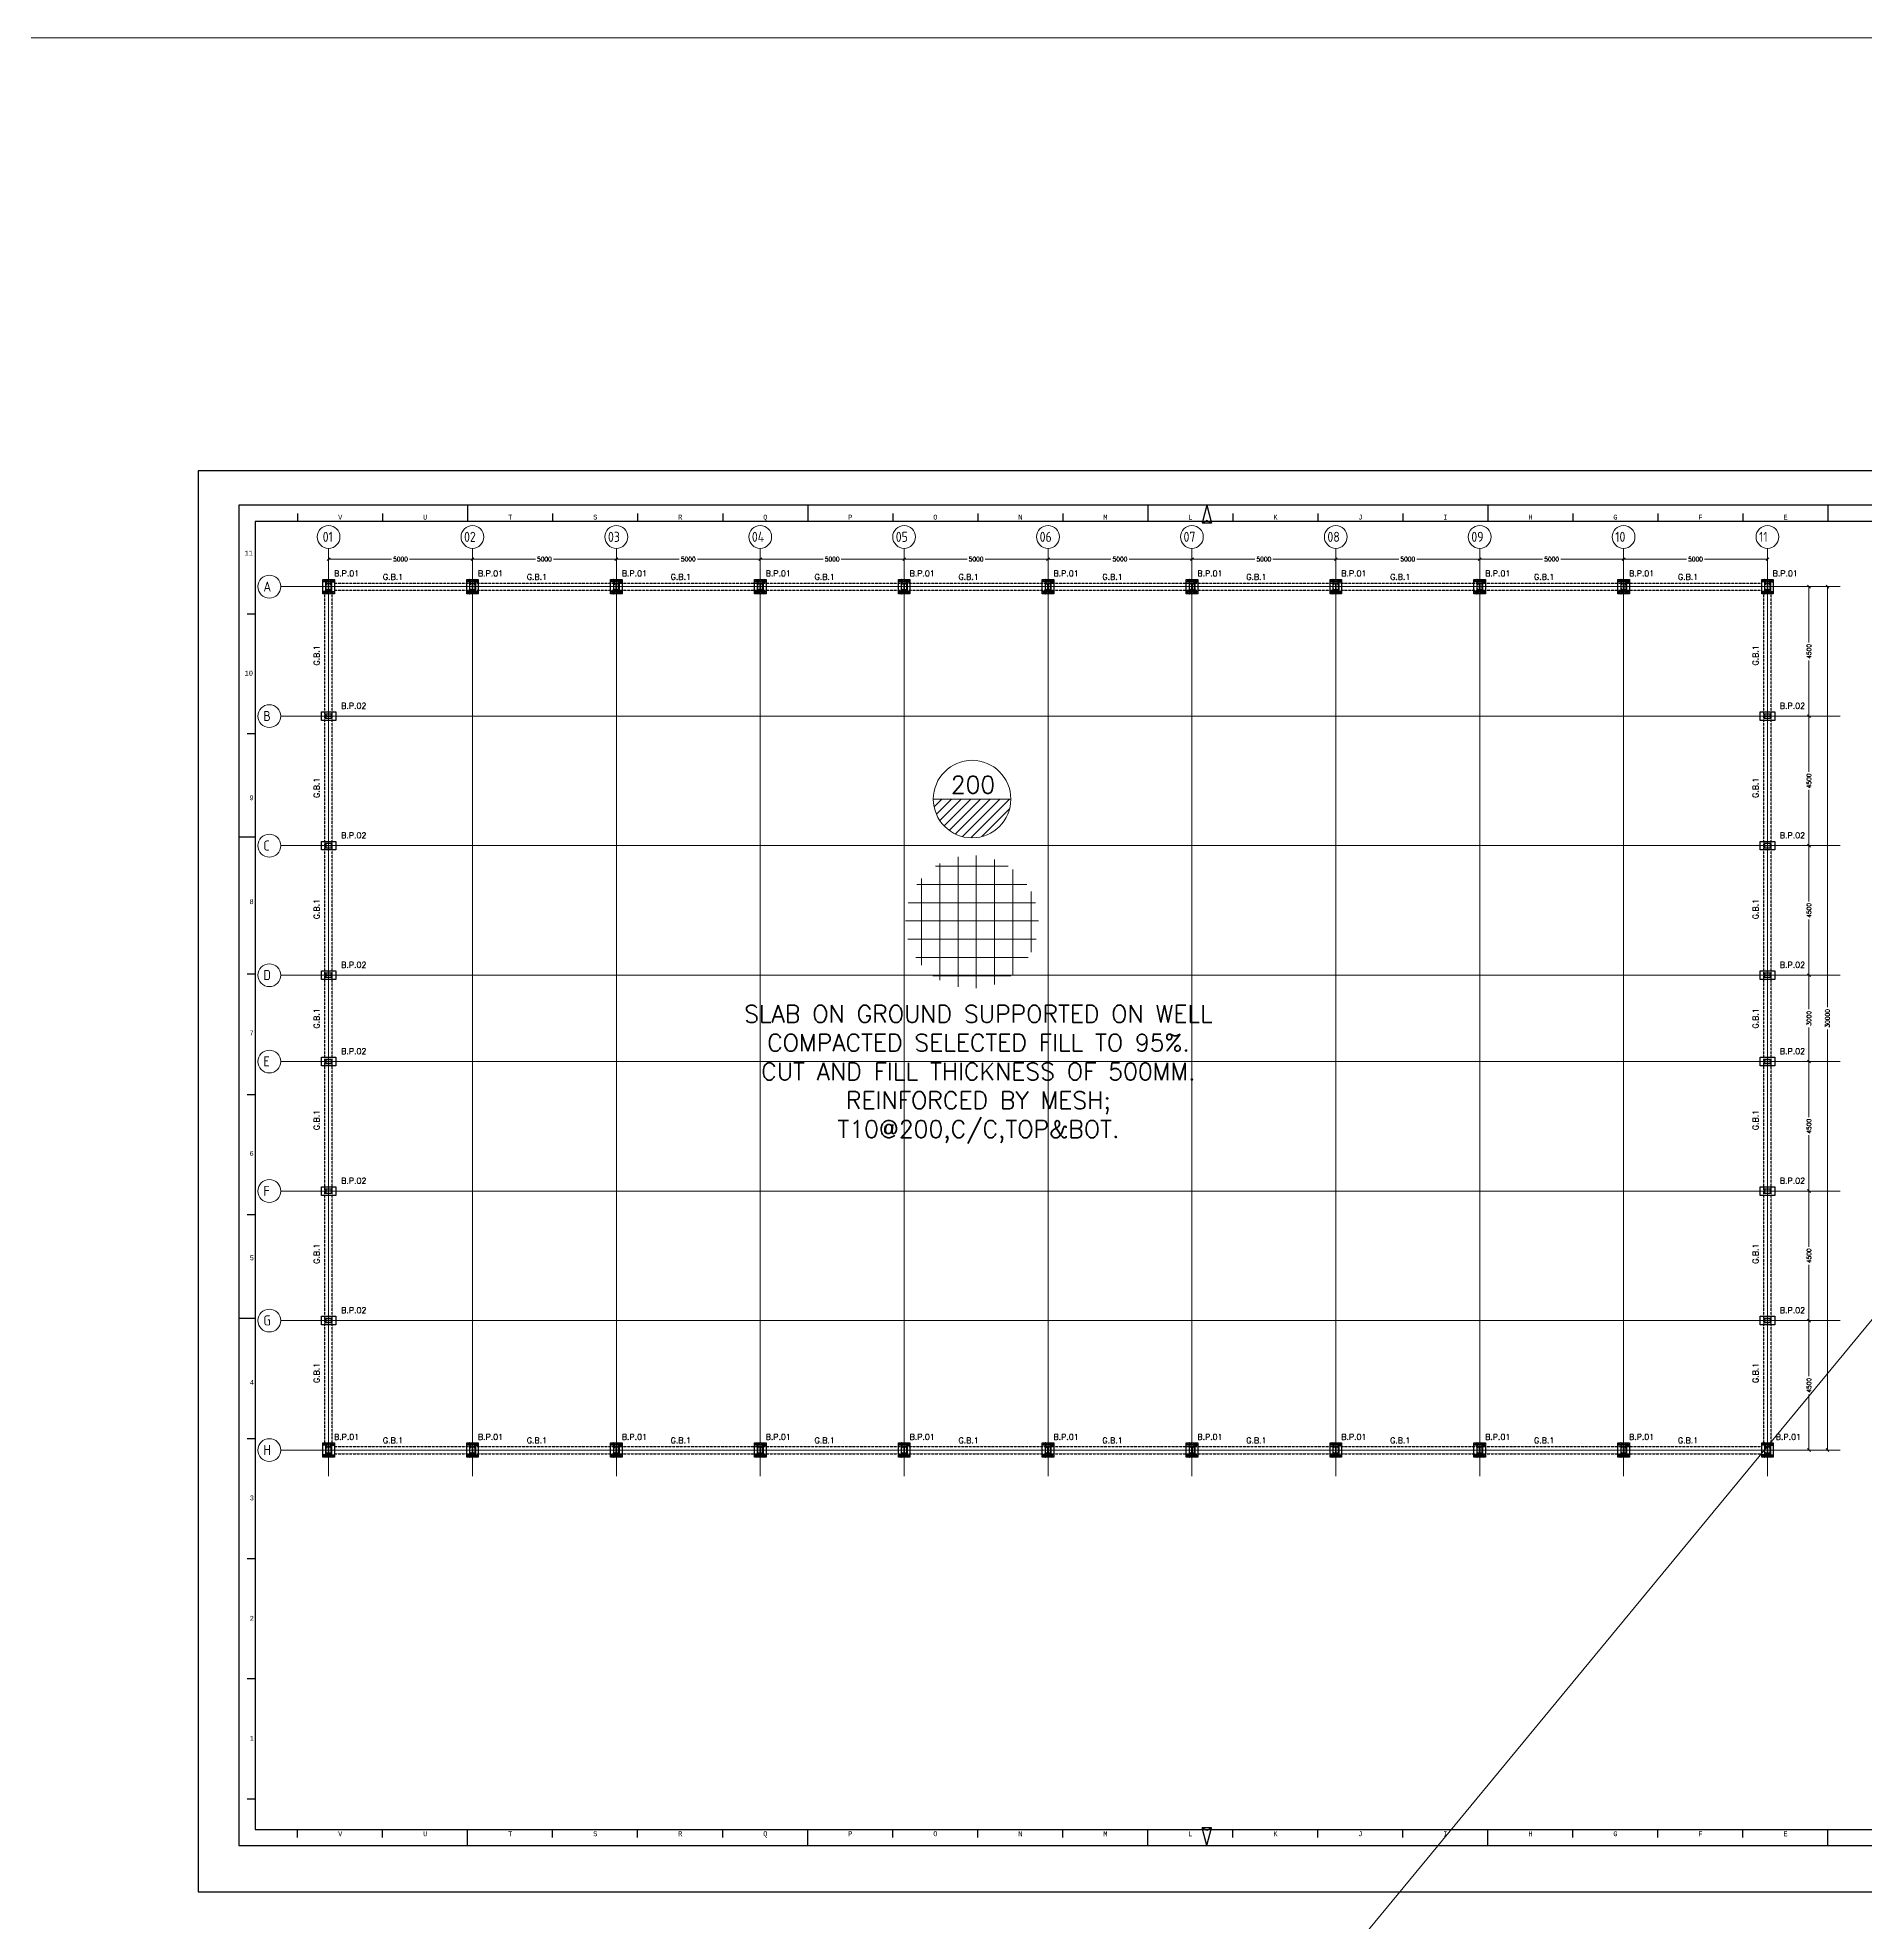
# Model space of a CAD drawing. Header units: millimetres. Extents: x -388065 to 2372687422, y -192755 to 667797.
# Drawn here: x 1484166 to 1547674, y 513624 to 579101 of the extents above; entities that cross this region are included whole.
import ezdxf

# ---------------------------------------------------------------- set-up
doc = ezdxf.new("R2010")
doc.units = ezdxf.units.MM
doc.linetypes.add('CENTER', pattern=[2, 1.25, -0.25, 0.25, -0.25])
doc.linetypes.add('DASHED2', pattern=[0.375, 0.25, -0.125])
doc.layers.add('Label', color=192, linetype='Continuous')
doc.layers.add('LOGO', color=250, linetype='Continuous')
for name, color, linetype, lineweight in [('STR-BEAM_EXPOSED', 5, 'DASHED2', 30), ('STR-CL', 1, 'CENTER', 9), ('STR-CONC', 3, 'Continuous', 30), ('STR-DIM', 1, 'Continuous', 9), ('STR-GRID', 248, 'Continuous', 9), ('STR-HATCH', 4, 'Continuous', 9), ('STR-STEEL', 6, 'Continuous', 30), ('STR-STEEL_IN_SEC', 6, 'Continuous', 15), ('STR-TEXT', 7, 'Continuous', 9)]:
    doc.layers.add(name, color=color, linetype=linetype, lineweight=lineweight)
doc.styles.add('MINA_MM', font='romans.shx', dxfattribs={"height": 200})
doc.styles.add('MINA_MM_ANNOT_PLAN', font='dim.shx', dxfattribs={"height": 350})
doc.styles.add('MINA_MM_S', font='romans.shx', dxfattribs={"height": 150})
doc.styles.add('STANDART', font='MONOTXT.shx')
doc.dimstyles.new('MINA_MM_S', dxfattribs={"dimtxt": 150, "dimasz": 100, "dimexe": 100, "dimexo": 100, "dimgap": 50, "dimtad": 0, "dimdec": 0, "dimzin": 0, "dimdsep": 46, "dimtxsty": 'MINA_MM_S', "dimblk": 'OBLIQUE', "dimcen": 0.09, "dimclrd": 256, "dimclre": 256, "dimclrt": 7, "dimadec": 0, "dimazin": 0, "dimtfac": 1, "dimtdec": 0, "dimtix": 1, "dimtofl": 0, "dimtmove": 0, "dimatfit": 0, "dimfxl": 1, "dimtolj": 1, "dimtzin": 0, "dimlwd": -1, "dimlwe": -1, "dimarcsym": 0})

# ---------------------------------------------------------------- blocks, each defined once
blk = doc.blocks.new('_OBLIQUE')
at = {"color": 0, "linetype": 'ByBlock'}
blk.add_line((-0.5, -0.5), (0.5, 0.5), dxfattribs=at)
blk = doc.blocks.new('*D1486')
at = {"layer": 'Defpoints', "color": 0, "ltscale": 10, "transparency": 16777216}
for p in [(1499274, 560985), (1494274, 560030), (1499274, 560030)]:
    blk.add_point(p, dxfattribs=at)
at = {"layer": 'STR-DIM', "ltscale": 10, "transparency": 16777216}
for p, q in [((1494274, 560130), (1494274, 561085)), ((1494274, 560985), (1496460, 560985)), ((1499274, 560985), (1497089, 560985)), ((1499274, 560130), (1499274, 561085))]:
    blk.add_line(p, q, dxfattribs=at)
at = {"layer": 'STR-DIM', "ltscale": 10, "transparency": 16777216, "xscale": 100, "yscale": 100, "zscale": 100, "rotation": 180}
blk.add_blockref('_OBLIQUE', (1494274, 560985), dxfattribs=at)
at = {"layer": 'STR-DIM', "ltscale": 10, "transparency": 16777216, "xscale": 100, "yscale": 100, "zscale": 100}
blk.add_blockref('_OBLIQUE', (1499274, 560985), dxfattribs=at)
at = {"layer": 'STR-DIM', "color": 7, "ltscale": 10, "transparency": 16777216, "insert": (1496774, 560985), "char_height": 150, "attachment_point": 5, "style": 'MINA_MM_S'}
blk.add_mtext('\\A1;5000', dxfattribs=at)
blk = doc.blocks.new('*D1487')
at = {"layer": 'Defpoints', "color": 0, "ltscale": 10, "transparency": 16777216}
for p in [(1504274, 560985), (1499274, 560030), (1504274, 560030)]:
    blk.add_point(p, dxfattribs=at)
at = {"layer": 'STR-DIM', "ltscale": 10, "transparency": 16777216}
for p, q in [((1499274, 560130), (1499274, 561085)), ((1499274, 560985), (1501460, 560985)), ((1504274, 560985), (1502089, 560985)), ((1504274, 560130), (1504274, 561085))]:
    blk.add_line(p, q, dxfattribs=at)
at = {"layer": 'STR-DIM', "ltscale": 10, "transparency": 16777216, "xscale": 100, "yscale": 100, "zscale": 100, "rotation": 180}
blk.add_blockref('_OBLIQUE', (1499274, 560985), dxfattribs=at)
at = {"layer": 'STR-DIM', "ltscale": 10, "transparency": 16777216, "xscale": 100, "yscale": 100, "zscale": 100}
blk.add_blockref('_OBLIQUE', (1504274, 560985), dxfattribs=at)
at = {"layer": 'STR-DIM', "color": 7, "ltscale": 10, "transparency": 16777216, "insert": (1501774, 560985), "char_height": 150, "attachment_point": 5, "style": 'MINA_MM_S'}
blk.add_mtext('\\A1;5000', dxfattribs=at)
blk = doc.blocks.new('*D1488')
at = {"layer": 'Defpoints', "color": 0, "ltscale": 10, "transparency": 16777216}
for p in [(1509274, 560985), (1504274, 560030), (1509274, 560030)]:
    blk.add_point(p, dxfattribs=at)
at = {"layer": 'STR-DIM', "ltscale": 10, "transparency": 16777216}
for p, q in [((1504274, 560130), (1504274, 561085)), ((1504274, 560985), (1506460, 560985)), ((1509274, 560985), (1507089, 560985)), ((1509274, 560130), (1509274, 561085))]:
    blk.add_line(p, q, dxfattribs=at)
at = {"layer": 'STR-DIM', "ltscale": 10, "transparency": 16777216, "xscale": 100, "yscale": 100, "zscale": 100, "rotation": 180}
blk.add_blockref('_OBLIQUE', (1504274, 560985), dxfattribs=at)
at = {"layer": 'STR-DIM', "ltscale": 10, "transparency": 16777216, "xscale": 100, "yscale": 100, "zscale": 100}
blk.add_blockref('_OBLIQUE', (1509274, 560985), dxfattribs=at)
at = {"layer": 'STR-DIM', "color": 7, "ltscale": 10, "transparency": 16777216, "insert": (1506774, 560985), "char_height": 150, "attachment_point": 5, "style": 'MINA_MM_S'}
blk.add_mtext('\\A1;5000', dxfattribs=at)
blk = doc.blocks.new('*D1489')
at = {"layer": 'Defpoints', "color": 0, "ltscale": 10, "transparency": 16777216}
for p in [(1514274, 560985), (1509274, 560030), (1514274, 560030)]:
    blk.add_point(p, dxfattribs=at)
at = {"layer": 'STR-DIM', "ltscale": 10, "transparency": 16777216}
for p, q in [((1509274, 560130), (1509274, 561085)), ((1509274, 560985), (1511460, 560985)), ((1514274, 560985), (1512089, 560985)), ((1514274, 560130), (1514274, 561085))]:
    blk.add_line(p, q, dxfattribs=at)
at = {"layer": 'STR-DIM', "ltscale": 10, "transparency": 16777216, "xscale": 100, "yscale": 100, "zscale": 100, "rotation": 180}
blk.add_blockref('_OBLIQUE', (1509274, 560985), dxfattribs=at)
at = {"layer": 'STR-DIM', "ltscale": 10, "transparency": 16777216, "xscale": 100, "yscale": 100, "zscale": 100}
blk.add_blockref('_OBLIQUE', (1514274, 560985), dxfattribs=at)
at = {"layer": 'STR-DIM', "color": 7, "ltscale": 10, "transparency": 16777216, "insert": (1511774, 560985), "char_height": 150, "attachment_point": 5, "style": 'MINA_MM_S'}
blk.add_mtext('\\A1;5000', dxfattribs=at)
blk = doc.blocks.new('*D1490')
at = {"layer": 'Defpoints', "color": 0, "ltscale": 10, "transparency": 16777216}
for p in [(1519274, 560985), (1514274, 560030), (1519274, 560030)]:
    blk.add_point(p, dxfattribs=at)
at = {"layer": 'STR-DIM', "ltscale": 10, "transparency": 16777216}
for p, q in [((1514274, 560130), (1514274, 561085)), ((1514274, 560985), (1516460, 560985)), ((1519274, 560985), (1517089, 560985)), ((1519274, 560130), (1519274, 561085))]:
    blk.add_line(p, q, dxfattribs=at)
at = {"layer": 'STR-DIM', "ltscale": 10, "transparency": 16777216, "xscale": 100, "yscale": 100, "zscale": 100, "rotation": 180}
blk.add_blockref('_OBLIQUE', (1514274, 560985), dxfattribs=at)
at = {"layer": 'STR-DIM', "ltscale": 10, "transparency": 16777216, "xscale": 100, "yscale": 100, "zscale": 100}
blk.add_blockref('_OBLIQUE', (1519274, 560985), dxfattribs=at)
at = {"layer": 'STR-DIM', "color": 7, "ltscale": 10, "transparency": 16777216, "insert": (1516774, 560985), "char_height": 150, "attachment_point": 5, "style": 'MINA_MM_S'}
blk.add_mtext('\\A1;5000', dxfattribs=at)
blk = doc.blocks.new('*D1491')
at = {"layer": 'Defpoints', "color": 0, "ltscale": 10, "transparency": 16777216}
for p in [(1544274, 560030), (1544274, 555530), (1545716, 555530)]:
    blk.add_point(p, dxfattribs=at)
at = {"layer": 'STR-DIM', "ltscale": 10, "transparency": 16777216}
for p, q in [((1544374, 560030), (1545816, 560030)), ((1545716, 560030), (1545716, 558094)), ((1545716, 555530), (1545716, 557466)), ((1544374, 555530), (1545816, 555530))]:
    blk.add_line(p, q, dxfattribs=at)
at = {"layer": 'STR-DIM', "ltscale": 10, "transparency": 16777216, "xscale": 100, "yscale": 100, "zscale": 100}
for p, rotation in [((1545716, 560030), 90), ((1545716, 555530), 270)]:
    blk.add_blockref('_OBLIQUE', p, dxfattribs=dict(at, rotation=rotation))
at = {"layer": 'STR-DIM', "color": 7, "ltscale": 10, "transparency": 16777216, "insert": (1545716, 557780), "char_height": 150, "attachment_point": 5, "rotation": 90, "style": 'MINA_MM_S'}
blk.add_mtext('\\A1;4500', dxfattribs=at)
blk = doc.blocks.new('*D1492')
at = {"layer": 'Defpoints', "color": 0, "ltscale": 10, "transparency": 16777216}
for p in [(1544274, 555530), (1544274, 551030), (1545716, 551030)]:
    blk.add_point(p, dxfattribs=at)
at = {"layer": 'STR-DIM', "ltscale": 10, "transparency": 16777216}
for p, q in [((1544374, 555530), (1545816, 555530)), ((1545716, 555530), (1545716, 553594)), ((1545716, 551030), (1545716, 552966)), ((1544374, 551030), (1545816, 551030))]:
    blk.add_line(p, q, dxfattribs=at)
at = {"layer": 'STR-DIM', "ltscale": 10, "transparency": 16777216, "xscale": 100, "yscale": 100, "zscale": 100}
for p, rotation in [((1545716, 555530), 90), ((1545716, 551030), 270)]:
    blk.add_blockref('_OBLIQUE', p, dxfattribs=dict(at, rotation=rotation))
at = {"layer": 'STR-DIM', "color": 7, "ltscale": 10, "transparency": 16777216, "insert": (1545716, 553280), "char_height": 150, "attachment_point": 5, "rotation": 90, "style": 'MINA_MM_S'}
blk.add_mtext('\\A1;4500', dxfattribs=at)
blk = doc.blocks.new('S.C.PLAN')
at = {"layer": 'STR-CL', "ltscale": 10}
for p, q in [((0, -550), (0, 50)), ((-250, -250), (250, -250))]:
    blk.add_line(p, q, dxfattribs=at)
at = {"layer": 'STR-CONC', "ltscale": 10}
blk.add_lwpolyline([(-200, 0), (200, 0), (200, -500), (-200, -500)], close=True, dxfattribs=at)
at = {"layer": 'STR-STEEL', "ltscale": 10}
for points in [[(200, 0), (200, -500), (-200, -500), (-200, 0)], [(-100, 0), (-100, -500), (-90, -500), (-90, 0)], [(100, 0), (100, -500), (90, -500), (90, 0)], [(-200, -70), (-100, -70), (-100, -80), (-200, -80)], [(-200, -430), (-100, -430), (-100, -420), (-200, -420)], [(-90, -70), (90, -70), (90, -80), (-90, -80)], [(-90, -430), (90, -430), (90, -420), (-90, -420)], [(200, -70), (100, -70), (100, -80), (200, -80)], [(200, -430), (100, -430), (100, -420), (200, -420)]]:
    blk.add_lwpolyline(points, close=True, dxfattribs=at)
for points in [[(-90, -182.85), (-90, -91.85), (-82, -91.85), (-82, -125.7, 0.41421), (-73, -134.7), (73, -134.7, 0.41421), (82, -125.7), (82, -91.85), (90, -91.85), (90, -182.85), (82, -182.85), (82, -149, 0.41421), (73, -140), (-73, -140, 0.41421), (-82, -149), (-82, -182.85), (-90, -182.85)], [(-90, -317.15), (-90, -408.15), (-82, -408.15), (-82, -374.3, -0.41421), (-73, -365.3), (73, -365.3, -0.41421), (82, -374.3), (82, -408.15), (90, -408.15), (90, -317.15), (82, -317.15), (82, -351, -0.41421), (73, -360), (-73, -360, -0.41421), (-82, -351), (-82, -317.15), (-90, -317.15)]]:
    blk.add_lwpolyline(points, format="xyb", dxfattribs=at)
blk.add_lwpolyline([(-55, -360), (-55, -350.8), (-14.95, -350.8, 0.41421356), (-2.95, -338.8), (-2.95, -161.2, 0.41421356), (-14.95, -149.2), (-55, -149.2), (-55, -140), (55, -140), (55, -149.2), (14.95, -149.2, 0.41421356), (2.95, -161.2), (2.95, -338.8, 0.41421356), (14.95, -350.8), (55, -350.8), (55, -360)], format="xyb", close=True, dxfattribs=at)
for centre in [(-150, -50), (-150, -450), (-50, -50), (-50, -450), (50, -50), (50, -450), (150, -50), (150, -450)]:
    blk.add_circle(centre, 12.5, dxfattribs=at)
blk = doc.blocks.new('*D1493')
at = {"layer": 'Defpoints', "color": 0, "ltscale": 10, "transparency": 16777216}
for p in [(1524274, 560985), (1519274, 560030), (1524274, 560030)]:
    blk.add_point(p, dxfattribs=at)
at = {"layer": 'STR-DIM', "ltscale": 10, "transparency": 16777216}
for p, q in [((1519274, 560130), (1519274, 561085)), ((1519274, 560985), (1521460, 560985)), ((1524274, 560985), (1522089, 560985)), ((1524274, 560130), (1524274, 561085))]:
    blk.add_line(p, q, dxfattribs=at)
at = {"layer": 'STR-DIM', "ltscale": 10, "transparency": 16777216, "xscale": 100, "yscale": 100, "zscale": 100, "rotation": 180}
blk.add_blockref('_OBLIQUE', (1519274, 560985), dxfattribs=at)
at = {"layer": 'STR-DIM', "ltscale": 10, "transparency": 16777216, "xscale": 100, "yscale": 100, "zscale": 100}
blk.add_blockref('_OBLIQUE', (1524274, 560985), dxfattribs=at)
at = {"layer": 'STR-DIM', "color": 7, "ltscale": 10, "transparency": 16777216, "insert": (1521774, 560985), "char_height": 150, "attachment_point": 5, "style": 'MINA_MM_S'}
blk.add_mtext('\\A1;5000', dxfattribs=at)
blk = doc.blocks.new('*D1494')
at = {"layer": 'Defpoints', "color": 0, "ltscale": 10, "transparency": 16777216}
for p in [(1529274, 560985), (1524274, 560030), (1529274, 560030)]:
    blk.add_point(p, dxfattribs=at)
at = {"layer": 'STR-DIM', "ltscale": 10, "transparency": 16777216}
for p, q in [((1524274, 560130), (1524274, 561085)), ((1524274, 560985), (1526460, 560985)), ((1529274, 560985), (1527089, 560985)), ((1529274, 560130), (1529274, 561085))]:
    blk.add_line(p, q, dxfattribs=at)
at = {"layer": 'STR-DIM', "ltscale": 10, "transparency": 16777216, "xscale": 100, "yscale": 100, "zscale": 100, "rotation": 180}
blk.add_blockref('_OBLIQUE', (1524274, 560985), dxfattribs=at)
at = {"layer": 'STR-DIM', "ltscale": 10, "transparency": 16777216, "xscale": 100, "yscale": 100, "zscale": 100}
blk.add_blockref('_OBLIQUE', (1529274, 560985), dxfattribs=at)
at = {"layer": 'STR-DIM', "color": 7, "ltscale": 10, "transparency": 16777216, "insert": (1526774, 560985), "char_height": 150, "attachment_point": 5, "style": 'MINA_MM_S'}
blk.add_mtext('\\A1;5000', dxfattribs=at)
blk = doc.blocks.new('*D1495')
at = {"layer": 'Defpoints', "color": 0, "ltscale": 10, "transparency": 16777216}
for p in [(1534274, 560985), (1529274, 560030), (1534274, 560030)]:
    blk.add_point(p, dxfattribs=at)
at = {"layer": 'STR-DIM', "ltscale": 10, "transparency": 16777216}
for p, q in [((1529274, 560130), (1529274, 561085)), ((1529274, 560985), (1531460, 560985)), ((1534274, 560985), (1532089, 560985)), ((1534274, 560130), (1534274, 561085))]:
    blk.add_line(p, q, dxfattribs=at)
at = {"layer": 'STR-DIM', "ltscale": 10, "transparency": 16777216, "xscale": 100, "yscale": 100, "zscale": 100, "rotation": 180}
blk.add_blockref('_OBLIQUE', (1529274, 560985), dxfattribs=at)
at = {"layer": 'STR-DIM', "ltscale": 10, "transparency": 16777216, "xscale": 100, "yscale": 100, "zscale": 100}
blk.add_blockref('_OBLIQUE', (1534274, 560985), dxfattribs=at)
at = {"layer": 'STR-DIM', "color": 7, "ltscale": 10, "transparency": 16777216, "insert": (1531774, 560985), "char_height": 150, "attachment_point": 5, "style": 'MINA_MM_S'}
blk.add_mtext('\\A1;5000', dxfattribs=at)
blk = doc.blocks.new('*D1496')
at = {"layer": 'Defpoints', "color": 0, "ltscale": 10, "transparency": 16777216}
for p in [(1539274, 560985), (1534274, 560030), (1539274, 560030)]:
    blk.add_point(p, dxfattribs=at)
at = {"layer": 'STR-DIM', "ltscale": 10, "transparency": 16777216}
for p, q in [((1534274, 560130), (1534274, 561085)), ((1534274, 560985), (1536460, 560985)), ((1539274, 560985), (1537089, 560985)), ((1539274, 560130), (1539274, 561085))]:
    blk.add_line(p, q, dxfattribs=at)
at = {"layer": 'STR-DIM', "ltscale": 10, "transparency": 16777216, "xscale": 100, "yscale": 100, "zscale": 100, "rotation": 180}
blk.add_blockref('_OBLIQUE', (1534274, 560985), dxfattribs=at)
at = {"layer": 'STR-DIM', "ltscale": 10, "transparency": 16777216, "xscale": 100, "yscale": 100, "zscale": 100}
blk.add_blockref('_OBLIQUE', (1539274, 560985), dxfattribs=at)
at = {"layer": 'STR-DIM', "color": 7, "ltscale": 10, "transparency": 16777216, "insert": (1536774, 560985), "char_height": 150, "attachment_point": 5, "style": 'MINA_MM_S'}
blk.add_mtext('\\A1;5000', dxfattribs=at)
blk = doc.blocks.new('*D1497')
at = {"layer": 'Defpoints', "color": 0, "ltscale": 10, "transparency": 16777216}
for p in [(1544274, 560985), (1539274, 560030), (1544274, 560030)]:
    blk.add_point(p, dxfattribs=at)
at = {"layer": 'STR-DIM', "ltscale": 10, "transparency": 16777216}
for p, q in [((1539274, 560130), (1539274, 561085)), ((1539274, 560985), (1541460, 560985)), ((1544274, 560985), (1542089, 560985)), ((1544274, 560130), (1544274, 561085))]:
    blk.add_line(p, q, dxfattribs=at)
at = {"layer": 'STR-DIM', "ltscale": 10, "transparency": 16777216, "xscale": 100, "yscale": 100, "zscale": 100, "rotation": 180}
blk.add_blockref('_OBLIQUE', (1539274, 560985), dxfattribs=at)
at = {"layer": 'STR-DIM', "ltscale": 10, "transparency": 16777216, "xscale": 100, "yscale": 100, "zscale": 100}
blk.add_blockref('_OBLIQUE', (1544274, 560985), dxfattribs=at)
at = {"layer": 'STR-DIM', "color": 7, "ltscale": 10, "transparency": 16777216, "insert": (1541774, 560985), "char_height": 150, "attachment_point": 5, "style": 'MINA_MM_S'}
blk.add_mtext('\\A1;5000', dxfattribs=at)
blk = doc.blocks.new('*D1498')
at = {"layer": 'Defpoints', "color": 0, "ltscale": 10, "transparency": 16777216}
for p in [(1544274, 551030), (1544274, 546530), (1545716, 546530)]:
    blk.add_point(p, dxfattribs=at)
at = {"layer": 'STR-DIM', "ltscale": 10, "transparency": 16777216}
for p, q in [((1544374, 551030), (1545816, 551030)), ((1545716, 551030), (1545716, 549094)), ((1545716, 546530), (1545716, 548466)), ((1544374, 546530), (1545816, 546530))]:
    blk.add_line(p, q, dxfattribs=at)
at = {"layer": 'STR-DIM', "ltscale": 10, "transparency": 16777216, "xscale": 100, "yscale": 100, "zscale": 100}
for p, rotation in [((1545716, 551030), 90), ((1545716, 546530), 270)]:
    blk.add_blockref('_OBLIQUE', p, dxfattribs=dict(at, rotation=rotation))
at = {"layer": 'STR-DIM', "color": 7, "ltscale": 10, "transparency": 16777216, "insert": (1545716, 548780), "char_height": 150, "attachment_point": 5, "rotation": 90, "style": 'MINA_MM_S'}
blk.add_mtext('\\A1;4500', dxfattribs=at)
blk = doc.blocks.new('*D1499')
at = {"layer": 'Defpoints', "color": 0, "ltscale": 10, "transparency": 16777216}
for p in [(1544274, 546530), (1544274, 543530), (1545716, 543530)]:
    blk.add_point(p, dxfattribs=at)
at = {"layer": 'STR-DIM', "ltscale": 10, "transparency": 16777216}
for p, q in [((1544374, 546530), (1545816, 546530)), ((1545716, 546530), (1545716, 545344)), ((1545716, 543530), (1545716, 544716)), ((1544374, 543530), (1545816, 543530))]:
    blk.add_line(p, q, dxfattribs=at)
at = {"layer": 'STR-DIM', "ltscale": 10, "transparency": 16777216, "xscale": 100, "yscale": 100, "zscale": 100}
for p, rotation in [((1545716, 546530), 90), ((1545716, 543530), 270)]:
    blk.add_blockref('_OBLIQUE', p, dxfattribs=dict(at, rotation=rotation))
at = {"layer": 'STR-DIM', "color": 7, "ltscale": 10, "transparency": 16777216, "insert": (1545716, 545030), "char_height": 150, "attachment_point": 5, "rotation": 90, "style": 'MINA_MM_S'}
blk.add_mtext('\\A1;3000', dxfattribs=at)
blk = doc.blocks.new('*D1500')
at = {"layer": 'Defpoints', "color": 0, "ltscale": 10, "transparency": 16777216}
for p in [(1544274, 543530), (1544274, 539030), (1545716, 539030)]:
    blk.add_point(p, dxfattribs=at)
at = {"layer": 'STR-DIM', "ltscale": 10, "transparency": 16777216}
for p, q in [((1544374, 543530), (1545816, 543530)), ((1545716, 543530), (1545716, 541594)), ((1545716, 539030), (1545716, 540966)), ((1544374, 539030), (1545816, 539030))]:
    blk.add_line(p, q, dxfattribs=at)
at = {"layer": 'STR-DIM', "ltscale": 10, "transparency": 16777216, "xscale": 100, "yscale": 100, "zscale": 100}
for p, rotation in [((1545716, 543530), 90), ((1545716, 539030), 270)]:
    blk.add_blockref('_OBLIQUE', p, dxfattribs=dict(at, rotation=rotation))
at = {"layer": 'STR-DIM', "color": 7, "ltscale": 10, "transparency": 16777216, "insert": (1545716, 541280), "char_height": 150, "attachment_point": 5, "rotation": 90, "style": 'MINA_MM_S'}
blk.add_mtext('\\A1;4500', dxfattribs=at)
blk = doc.blocks.new('*D1501')
at = {"layer": 'Defpoints', "color": 0, "ltscale": 10, "transparency": 16777216}
for p in [(1544274, 539030), (1544274, 534530), (1545716, 534530)]:
    blk.add_point(p, dxfattribs=at)
at = {"layer": 'STR-DIM', "ltscale": 10, "transparency": 16777216}
for p, q in [((1544374, 539030), (1545816, 539030)), ((1545716, 539030), (1545716, 537094)), ((1545716, 534530), (1545716, 536466)), ((1544374, 534530), (1545816, 534530))]:
    blk.add_line(p, q, dxfattribs=at)
at = {"layer": 'STR-DIM', "ltscale": 10, "transparency": 16777216, "xscale": 100, "yscale": 100, "zscale": 100}
for p, rotation in [((1545716, 539030), 90), ((1545716, 534530), 270)]:
    blk.add_blockref('_OBLIQUE', p, dxfattribs=dict(at, rotation=rotation))
at = {"layer": 'STR-DIM', "color": 7, "ltscale": 10, "transparency": 16777216, "insert": (1545716, 536780), "char_height": 150, "attachment_point": 5, "rotation": 90, "style": 'MINA_MM_S'}
blk.add_mtext('\\A1;4500', dxfattribs=at)
blk = doc.blocks.new('s.c.s')
at = {"layer": 'STR-CL', "ltscale": 10}
for p, q in [((-50, 0), (550, 0)), ((250, -200), (250, 200))]:
    blk.add_line(p, q, dxfattribs=at)
at = {"layer": 'STR-CONC', "ltscale": 10}
blk.add_lwpolyline([(0, -150), (0, 150), (500, 150), (500, -150)], close=True, dxfattribs=at)
at = {"layer": 'STR-STEEL', "ltscale": 10}
blk.add_lwpolyline([(375, 70), (125, 70), (125, -70), (375, -70)], close=True, dxfattribs=at)
blk.add_lwpolyline([(360, -55), (351, -55), (351, -15, 0.414214), (339, -3), (161, -3, 0.414214), (149, -15), (149, -55), (140, -55), (140, 55), (149, 55), (149, 15, 0.414214), (161, 3), (339, 3, 0.414214), (351, 15), (351, 55), (360, 55)], format="xyb", close=True, dxfattribs=at)
blk = doc.blocks.new('*D1567')
at = {"layer": 'Defpoints', "color": 0, "ltscale": 10, "transparency": 16777216}
for p in [(1544274, 534530), (1545716, 534530), (1544274, 530030)]:
    blk.add_point(p, dxfattribs=at)
at = {"layer": 'STR-DIM', "ltscale": 10, "transparency": 16777216}
for p, q in [((1544374, 534530), (1545816, 534530)), ((1545716, 534530), (1545716, 532594)), ((1545716, 530030), (1545716, 531966)), ((1544374, 530030), (1545816, 530030))]:
    blk.add_line(p, q, dxfattribs=at)
at = {"layer": 'STR-DIM', "ltscale": 10, "transparency": 16777216, "xscale": 100, "yscale": 100, "zscale": 100}
for p, rotation in [((1545716, 534530), 90), ((1545716, 530030), 270)]:
    blk.add_blockref('_OBLIQUE', p, dxfattribs=dict(at, rotation=rotation))
at = {"layer": 'STR-DIM', "color": 7, "ltscale": 10, "transparency": 16777216, "insert": (1545716, 532280), "char_height": 150, "attachment_point": 5, "rotation": 90, "style": 'MINA_MM_S'}
blk.add_mtext('\\A1;4500', dxfattribs=at)
blk = doc.blocks.new('*D1622')
at = {"layer": 'Defpoints', "color": 0, "ltscale": 10, "transparency": 16777216}
for p in [(1544274, 560030), (1546358, 560030), (1544274, 530030)]:
    blk.add_point(p, dxfattribs=at)
at = {"layer": 'STR-DIM', "ltscale": 10, "transparency": 16777216}
for p, q in [((1544374, 560030), (1546458, 560030)), ((1546358, 560030), (1546358, 545416)), ((1546358, 530030), (1546358, 544644)), ((1544374, 530030), (1546458, 530030))]:
    blk.add_line(p, q, dxfattribs=at)
at = {"layer": 'STR-DIM', "ltscale": 10, "transparency": 16777216, "xscale": 100, "yscale": 100, "zscale": 100}
for p, rotation in [((1546358, 560030), 90), ((1546358, 530030), 270)]:
    blk.add_blockref('_OBLIQUE', p, dxfattribs=dict(at, rotation=rotation))
at = {"layer": 'STR-DIM', "color": 7, "ltscale": 10, "transparency": 16777216, "insert": (1546358, 545030), "char_height": 150, "attachment_point": 5, "rotation": 90, "style": 'MINA_MM_S'}
blk.add_mtext('\\A1;30000', dxfattribs=at)
blk = doc.blocks.new('LABLE')
at = {"layer": 'Label', "color": 7}
for p, q in [((0, 56070), (0, 0)), ((80430, 56070), (0, 56070)), ((9570, 56070), (9570, 55391)), ((23797, 56070), (23797, 55391)), ((38025, 56070), (38025, 55391)), ((40498, 56070), (40298, 55325)), ((40498, 56070), (40697, 55325)), ((52253, 56070), (52253, 55391)), ((66480, 56070), (66480, 55391)), ((679, 55391), (679, 679)), ((79751, 55391), (679, 55391)), ((2456, 55730), (2456, 55391)), ((2456, 55730), (2456, 55391)), ((6013, 55730), (6013, 55391)), ((13126, 55730), (13126, 55391)), ((16683, 55730), (16683, 55391)), ((20240, 55730), (20240, 55391)), ((27354, 55730), (27354, 55391)), ((30911, 55730), (30911, 55391)), ((34468, 55730), (34468, 55391)), ((40498, 55440), (40298, 55325)), ((40697, 55325), (40298, 55325)), ((40697, 55325), (40498, 55440)), ((41582, 55730), (41582, 55391)), ((45139, 55730), (45139, 55391)), ((48696, 55730), (48696, 55391)), ((55809, 55730), (55809, 55391)), ((59366, 55730), (59366, 55391)), ((62923, 55730), (62923, 55391)), ((340, 51536), (679, 51536)), ((679, 46509), (340, 46509)), ((679, 42187), (0, 42187)), ((679, 36454), (340, 36454)), ((340, 31427), (679, 31427)), ((340, 26400), (679, 26400)), ((679, 22052), (0, 22052)), ((340, 17025), (679, 17025)), ((679, 11997), (340, 11997)), ((679, 6970), (340, 6970)), ((679, 1943), (340, 1943)), ((0, 0), (80430, 0)), ((679, 679), (79751, 679)), ((2456, 340), (2456, 679)), ((6013, 340), (6013, 679)), ((9570, 0), (9570, 679)), ((13126, 340), (13126, 679)), ((16683, 340), (16683, 679)), ((20240, 340), (20240, 679)), ((23797, 0), (23797, 679)), ((27354, 340), (27354, 679)), ((30911, 340), (30911, 679)), ((34468, 340), (34468, 679)), ((38025, 0), (38025, 679)), ((40697, 745), (40298, 745)), ((40498, 0), (40298, 745)), ((40498, 630), (40298, 745)), ((40498, 0), (40697, 745)), ((40697, 745), (40498, 630)), ((41582, 340), (41582, 679)), ((45139, 340), (45139, 679)), ((48696, 340), (48696, 679)), ((52253, 0), (52253, 679)), ((55809, 340), (55809, 679)), ((59366, 340), (59366, 679)), ((62923, 340), (62923, 679)), ((66480, 0), (66480, 679))]:
    blk.add_line(p, q, dxfattribs=at)
at = {"layer": 'Label', "color": 7, "style": 'STANDART', "width": 1}
for s, height, p in [('V', 203, (4152, 55473)), ('U', 203, (7708, 55473)), ('T', 203, (11265, 55473)), ('S', 203, (14822, 55473)), ('R', 203, (18379, 55473)), ('Q', 203, (21936, 55473)), ('P', 203, (25493, 55473)), ('O', 203, (29050, 55473)), ('N', 203, (32607, 55473)), ('M', 203, (36164, 55473)), ('L', 203, (39721, 55473)), ('K', 203, (43278, 55473)), ('J', 203, (46835, 55473)), ('I', 203, (50391, 55473)), ('H', 203, (53948, 55473)), ('G', 203, (57505, 55473)), ('F', 203, (61062, 55473)), ('E', 203, (64619, 55473)), ('11', 203.3, (238, 53971)), ('10', 203.3, (238, 48944)), ('9', 203, (441, 43733)), ('8', 203, (441, 39385)), ('7', 203, (441, 33893)), ('6', 203, (441, 28856)), ('5', 203, (452, 24487)), ('4', 203, (452, 19276)), ('3', 203, (452, 14443)), ('2', 203, (452, 9406)), ('1', 203, (452, 4387)), ('V', 203, (4152, 394)), ('U', 203, (7708, 394)), ('T', 203, (11265, 394)), ('S', 203, (14822, 394)), ('R', 203, (18379, 394)), ('Q', 203, (21936, 394)), ('P', 203, (25493, 394)), ('O', 203, (29050, 394)), ('N', 203, (32607, 394)), ('M', 203, (36164, 394)), ('L', 203, (39721, 394)), ('K', 203, (43278, 394)), ('J', 203, (46835, 394)), ('I', 203, (50391, 394)), ('H', 203, (53948, 394)), ('G', 203, (57505, 394)), ('F', 203, (61062, 394)), ('E', 203, (64619, 394))]:
    blk.add_text(s, height=height, dxfattribs=at).set_placement(p)

msp = doc.modelspace()

# ---------------------------------------------------------------- hatches: boundary and pattern name
at = {"layer": 'STR-HATCH'}
h = msp.add_hatch(dxfattribs=at)
h.set_pattern_fill('ANSI31', color=256, scale=75)
h.set_pattern_definition([(45, (1354878.47, 393967.14), (-168.3798, 168.3798), [])])
h.paths.add_polyline_path([(1515288.2874, 552647.945, 1), (1517981.3775, 552647.945)])
h = msp.add_hatch(dxfattribs=at)
h.set_pattern_fill('NET', color=256, scale=200)
h.set_pattern_definition([(0, (1347872.2, 387758.2), (0, 635), []), (90, (1347872.2, 387758.2), (-635, 4e-14), [])])
edge = h.paths.add_edge_path()
edge.add_arc((1516629.5203, 548380.8132), 2311.6497, 0, 360)

# ---------------------------------------------------------------- linework, layer by layer
at = {"layer": 'LOGO', "ltscale": 0.1}
msp.add_lwpolyline([(1559644.1631, 514681.6744), (1559644.1631, 564050.0902), (1489747.1299, 564050.0902), (1489747.1299, 514681.6744)], close=True, dxfattribs=at)
at = {"layer": 'STR-BEAM_EXPOSED', "ltscale": 10}
for p, q in [((1494474.3436, 560155.1996), (1544074.3436, 560155.1996)), ((1494474.3436, 559905.1996), (1544074.3436, 559905.1996)), ((1494149.3436, 530280.1996), (1494149.3436, 559780.1996)), ((1494399.3436, 530280.1996), (1494399.3436, 559780.1996)), ((1544149.3436, 530280.1996), (1544149.3436, 559780.1996)), ((1544399.3436, 530280.1996), (1544399.3436, 559780.1996)), ((1494474.3436, 530155.1996), (1544074.3436, 530155.1996)), ((1494474.3436, 529905.1996), (1544074.3436, 529905.1996))]:
    msp.add_line(p, q, dxfattribs=at)
at = {"layer": 'STR-DIM'}
msp.add_line((1515288.2874, 552647.945), (1517981.3775, 552647.945), dxfattribs=at)
msp.add_circle((1516634.8325, 552647.945), 1346.5451, dxfattribs=at)
at = {"layer": 'STR-GRID', "ltscale": 10}
for p, q in [((1494274.3436, 561359.9122), (1494274.3436, 529121.4139)), ((1499274.3436, 561359.9122), (1499274.3436, 529121.4139)), ((1504274.3436, 561359.9122), (1504274.3436, 529121.4139)), ((1509274.3436, 561359.9122), (1509274.3436, 529121.4139)), ((1514274.3436, 561359.9122), (1514274.3436, 529121.4139)), ((1519274.3436, 561359.9122), (1519274.3436, 529121.4139)), ((1524274.3436, 561359.9122), (1524274.3436, 529121.4139)), ((1529274.3436, 561359.9122), (1529274.3436, 529121.4139)), ((1534274.3436, 561359.9122), (1534274.3436, 529121.4139)), ((1539274.3436, 561359.9122), (1539274.3436, 529121.4139)), ((1544274.3436, 561359.9122), (1544274.3436, 529121.4139)), ((1492610.4337, 560030.1996), (1546804.1543, 560030.1996)), ((1492610.4337, 555530.1996), (1546804.1543, 555530.1996)), ((1492610.4337, 551030.1996), (1546804.1543, 551030.1996)), ((1492610.4337, 546530.1996), (1546804.1543, 546530.1996)), ((1492610.4337, 543530.1996), (1546804.1543, 543530.1996)), ((1492610.4337, 539030.1996), (1546804.1543, 539030.1996)), ((1492610.4337, 534530.1996), (1546804.1543, 534530.1996)), ((1492610.4337, 530030.1996), (1546804.1543, 530030.1996))]:
    msp.add_line(p, q, dxfattribs=at)
for centre in [(1494274.3436, 561755.9897), (1499274.3436, 561755.9897), (1504274.3436, 561755.9897), (1509274.3436, 561755.9897), (1514274.3436, 561755.9897), (1519274.3436, 561755.9897), (1524274.3436, 561755.9897), (1529274.3436, 561755.9897), (1534274.3436, 561755.9897), (1539274.3436, 561755.9897), (1544274.3436, 561755.9897), (1492214.3563, 560030.1996), (1492214.3563, 555530.1996), (1492214.3563, 551030.1996), (1492214.3563, 546530.1996), (1492214.3563, 543530.1996), (1492214.3563, 539030.1996), (1492214.3563, 534530.1996), (1492214.3563, 530030.1996)]:
    msp.add_circle(centre, 396.0775, dxfattribs=at)
at = {"layer": 'STR-STEEL_IN_SEC', "color": 7, "ltscale": 0.1}
msp.add_line((1584664.4846, 579101.4319), (1396989.2923, 351706.677), dxfattribs=at)
at = {"layer": 'STR-STEEL_IN_SEC', "ltscale": 10}
msp.add_lwpolyline([(1584664.4846, 579101.4319), (1396989.2923, 579101.4319), (1396989.2923, 351706.677), (1584664.4846, 351706.677)], close=True, dxfattribs=at)

# ---------------------------------------------------------------- block references
at = {"xscale": 0.8305106339421224, "yscale": 0.8305106339421224, "zscale": 0.8305106339421224}
msp.add_blockref('LABLE', (1491158.9981, 516288.8606), dxfattribs=at)
for name, p in [('S.C.PLAN', (1494274.3436, 560280.1996)), ('S.C.PLAN', (1499274.3436, 560280.1996)), ('S.C.PLAN', (1504274.3436, 560280.1996)), ('S.C.PLAN', (1509274.3436, 560280.1996)), ('S.C.PLAN', (1514274.3436, 560280.1996)), ('S.C.PLAN', (1519274.3436, 560280.1996)), ('S.C.PLAN', (1524274.3436, 560280.1996)), ('S.C.PLAN', (1529274.3436, 560280.1996)), ('S.C.PLAN', (1534274.3436, 560280.1996)), ('S.C.PLAN', (1539274.3436, 560280.1996)), ('S.C.PLAN', (1544274.3436, 560280.1996)), ('s.c.s', (1494024.3431, 555530.1995)), ('s.c.s', (1544024.3431, 555530.1995)), ('s.c.s', (1494024.3431, 551030.1995)), ('s.c.s', (1544024.3431, 551030.1995)), ('s.c.s', (1494024.3431, 546530.1995)), ('s.c.s', (1544024.3431, 546530.1995)), ('s.c.s', (1494024.3431, 543530.1995)), ('s.c.s', (1544024.3431, 543530.1995)), ('s.c.s', (1494024.3431, 539030.1995)), ('s.c.s', (1544024.3431, 539030.1995)), ('s.c.s', (1494024.3431, 534530.1995)), ('s.c.s', (1544024.3431, 534530.1995)), ('S.C.PLAN', (1494274.3436, 530280.1996)), ('S.C.PLAN', (1499274.3436, 530280.1996)), ('S.C.PLAN', (1504274.3436, 530280.1996)), ('S.C.PLAN', (1509274.3436, 530280.1996)), ('S.C.PLAN', (1514274.3436, 530280.1996)), ('S.C.PLAN', (1519274.3436, 530280.1996)), ('S.C.PLAN', (1524274.3436, 530280.1996)), ('S.C.PLAN', (1529274.3436, 530280.1996)), ('S.C.PLAN', (1534274.3436, 530280.1996)), ('S.C.PLAN', (1539274.3436, 530280.1996)), ('S.C.PLAN', (1544274.3436, 530280.1996))]:
    msp.add_blockref(name, p)

# ---------------------------------------------------------------- texts
at = {"layer": 'STR-TEXT', "attachment_point": 1}
for s, width, insert, char_height, style in [('01', 668.666667, (1494070.5398, 561934.5004), 350, 'MINA_MM_ANNOT_PLAN'), ('02', 668.666667, (1498982.56, 561934.5004), 350, 'MINA_MM_ANNOT_PLAN'), ('03', 668.666667, (1503982.56, 561934.5004), 350, 'MINA_MM_ANNOT_PLAN'), ('04', 668.666667, (1508982.56, 561934.5004), 350, 'MINA_MM_ANNOT_PLAN'), ('05', 668.666667, (1513982.56, 561934.5004), 350, 'MINA_MM_ANNOT_PLAN'), ('06', 668.666667, (1518982.56, 561934.5004), 350, 'MINA_MM_ANNOT_PLAN'), ('07', 668.666667, (1523982.56, 561934.5004), 350, 'MINA_MM_ANNOT_PLAN'), ('08', 668.666667, (1528982.56, 561934.5004), 350, 'MINA_MM_ANNOT_PLAN'), ('09', 668.666667, (1533982.56, 561934.5004), 350, 'MINA_MM_ANNOT_PLAN'), ('10', 668.666667, (1538982.56, 561934.5004), 350, 'MINA_MM_ANNOT_PLAN'), ('11', 668.666667, (1543982.56, 561934.5004), 350, 'MINA_MM_ANNOT_PLAN'), ('B.P.01', 592.47619, (1494463.5786, 560588.0288), 200, 'MINA_MM'), ('B.P.01', 592.47619, (1499463.5786, 560588.0288), 200, 'MINA_MM'), ('B.P.01', 592.47619, (1504463.5786, 560588.0288), 200, 'MINA_MM'), ('B.P.01', 592.47619, (1509463.5786, 560588.0288), 200, 'MINA_MM'), ('B.P.01', 592.47619, (1514463.5786, 560588.0288), 200, 'MINA_MM'), ('B.P.01', 592.47619, (1519463.5786, 560588.0288), 200, 'MINA_MM'), ('B.P.01', 592.47619, (1524463.5786, 560588.0288), 200, 'MINA_MM'), ('B.P.01', 592.47619, (1529463.5786, 560588.0288), 200, 'MINA_MM'), ('B.P.01', 592.47619, (1534463.5786, 560588.0288), 200, 'MINA_MM'), ('B.P.01', 592.47619, (1539463.5786, 560588.0288), 200, 'MINA_MM'), ('B.P.01', 592.47619, (1544454.7169, 560588.0288), 200, 'MINA_MM'), ('A', 668.666667, (1492010.5524, 560208.7102), 350, 'MINA_MM_ANNOT_PLAN'), ('G.B.1', 668.666667, (1496162.4596, 560466.8245), 200, 'MINA_MM'), ('G.B.1', 668.666667, (1501162.4596, 560466.8245), 200, 'MINA_MM'), ('G.B.1', 668.666667, (1506162.4596, 560466.8245), 200, 'MINA_MM'), ('G.B.1', 668.666667, (1511162.4596, 560466.8245), 200, 'MINA_MM'), ('G.B.1', 668.666667, (1516162.4596, 560466.8245), 200, 'MINA_MM'), ('G.B.1', 668.666667, (1521162.4596, 560466.8245), 200, 'MINA_MM'), ('G.B.1', 668.666667, (1526162.4596, 560466.8245), 200, 'MINA_MM'), ('G.B.1', 668.666667, (1531162.4596, 560466.8245), 200, 'MINA_MM'), ('G.B.1', 668.666667, (1536162.4596, 560466.8245), 200, 'MINA_MM'), ('G.B.1', 668.666667, (1541162.4596, 560466.8245), 200, 'MINA_MM'), ('B.P.02', 592.47619, (1494713.5781, 555988.0287), 200, 'MINA_MM'), ('B.P.02', 592.47619, (1544704.7164, 555988.0287), 200, 'MINA_MM'), ('B', 668.666667, (1492010.5524, 555708.7102), 350, 'MINA_MM_ANNOT_PLAN'), ('B.P.02', 592.47619, (1494713.5781, 551488.0287), 200, 'MINA_MM'), ('B.P.02', 592.47619, (1544704.7164, 551488.0287), 200, 'MINA_MM'), ('C', 668.666667, (1492010.5524, 551208.7102), 350, 'MINA_MM_ANNOT_PLAN'), ('B.P.02', 592.47619, (1494713.5781, 546988.0287), 200, 'MINA_MM'), ('B.P.02', 592.47619, (1544704.7164, 546988.0287), 200, 'MINA_MM'), ('D', 668.666667, (1492010.5524, 546708.7102), 350, 'MINA_MM_ANNOT_PLAN'), ('E', 668.666667, (1492010.5524, 543708.7102), 350, 'MINA_MM_ANNOT_PLAN'), ('B.P.02', 592.47619, (1494713.5781, 543988.0287), 200, 'MINA_MM'), ('B.P.02', 592.47619, (1544704.7164, 543988.0287), 200, 'MINA_MM'), ('F', 668.666667, (1492010.5524, 539208.7102), 350, 'MINA_MM_ANNOT_PLAN'), ('B.P.02', 592.47619, (1494713.5781, 539488.0287), 200, 'MINA_MM'), ('B.P.02', 592.47619, (1544704.7164, 539488.0287), 200, 'MINA_MM'), ('B.P.02', 592.47619, (1494713.5781, 534988.0287), 200, 'MINA_MM'), ('B.P.02', 592.47619, (1544704.7164, 534988.0287), 200, 'MINA_MM'), ('G', 668.666667, (1492010.5524, 534708.7102), 350, 'MINA_MM_ANNOT_PLAN'), ('B.P.01', 592.47619, (1494463.5786, 530588.0288), 200, 'MINA_MM'), ('G.B.1', 668.666667, (1496162.4596, 530466.8245), 200, 'MINA_MM'), ('B.P.01', 592.47619, (1499463.5786, 530588.0288), 200, 'MINA_MM'), ('G.B.1', 668.666667, (1501162.4596, 530466.8245), 200, 'MINA_MM'), ('B.P.01', 592.47619, (1504463.5786, 530588.0288), 200, 'MINA_MM'), ('G.B.1', 668.666667, (1506162.4596, 530466.8245), 200, 'MINA_MM'), ('B.P.01', 592.47619, (1509463.5786, 530588.0288), 200, 'MINA_MM'), ('G.B.1', 668.666667, (1511162.4596, 530466.8245), 200, 'MINA_MM'), ('B.P.01', 592.47619, (1514463.5786, 530588.0288), 200, 'MINA_MM'), ('G.B.1', 668.666667, (1516162.4596, 530466.8245), 200, 'MINA_MM'), ('B.P.01', 592.47619, (1519463.5786, 530588.0288), 200, 'MINA_MM'), ('G.B.1', 668.666667, (1521162.4596, 530466.8245), 200, 'MINA_MM'), ('B.P.01', 592.47619, (1524463.5786, 530588.0288), 200, 'MINA_MM'), ('G.B.1', 668.666667, (1526162.4596, 530466.8245), 200, 'MINA_MM'), ('B.P.01', 592.47619, (1529463.5786, 530588.0288), 200, 'MINA_MM'), ('G.B.1', 668.666667, (1531162.4596, 530466.8245), 200, 'MINA_MM'), ('B.P.01', 592.47619, (1534463.5786, 530588.0288), 200, 'MINA_MM'), ('G.B.1', 668.666667, (1536162.4596, 530466.8245), 200, 'MINA_MM'), ('B.P.01', 592.47619, (1539463.5786, 530588.0288), 200, 'MINA_MM'), ('G.B.1', 668.666667, (1541162.4596, 530466.8245), 200, 'MINA_MM'), ('B.P.01', 592.47619, (1544562.7526, 530588.0288), 200, 'MINA_MM'), ('H', 668.666667, (1492010.5524, 530208.7102), 350, 'MINA_MM_ANNOT_PLAN')]:
    msp.add_mtext_dynamic_manual_height_columns(s, width=width, gutter_width=12.5, heights=[0], dxfattribs=dict(at, insert=insert, char_height=char_height, style=style))
at = {"layer": 'STR-TEXT', "char_height": 200, "attachment_point": 1, "rotation": 90, "style": 'MINA_MM'}
for insert in [(1493759.8212, 557288.9778), (1543759.8212, 557288.9778), (1493759.8212, 552688.9778), (1543759.8212, 552688.9778), (1493759.8212, 548475.0205), (1543759.8212, 548475.0205), (1493759.8212, 544676.4435), (1543759.8212, 544676.4435), (1493759.8212, 541145.9981), (1543759.8212, 541145.9981), (1493759.8212, 536503.9013), (1543759.8212, 536503.9013), (1493759.8212, 532359.2131), (1543759.8212, 532359.2131)]:
    msp.add_mtext_dynamic_manual_height_columns('G.B.1', width=668.666667, gutter_width=12.5, heights=[0], dxfattribs=dict(at, insert=insert))
at = {"layer": 'STR-TEXT', "char_height": 600, "attachment_point": 5, "style": 'MINA_MM'}
for s, insert in [('\\A1;200', (1516666.7138, 553147.2784)), ('\\A1;SLAB ON GROUND SUPPORTED ON WELL\\PCOMPACTED SELECTED FILL TO 95%.\\PCUT AND FILL THICKNESS OF 500MM.\\PREINFORCED BY MESH;\\PT10@200,C/C,TOP&BOT.', (1516855.5525, 543084.0479))]:
    msp.add_mtext(s, dxfattribs=dict(at, insert=insert))

# ---------------------------------------------------------------- dimensions: what is measured, and where the dimension line sits
at = {"layer": 'STR-DIM', "ltscale": 10}
dim = msp.add_linear_dim(base=(1499274.3436, 560984.6766), p1=(1494274.3436, 560030.1996), p2=(1499274.3436, 560030.1996), dimstyle='MINA_MM_S', dxfattribs=at)
dim.commit()
dim.dimension.update_dxf_attribs({"geometry": '*D1486', "text_midpoint": (1496774.3436, 560984.6766)})
for base, p1, p2, picture, middle in [((1504274.3437, 560984.6766), (1499274.3436, 560030.1996), (1504274.3437, 560030.1996), '*D1487', (1501774.3437, 560984.6766)), ((1509274.3436, 560984.6766), (1504274.3437, 560030.1996), (1509274.3436, 560030.1996), '*D1488', (1506774.3437, 560984.6766)), ((1514274.3437, 560984.6766), (1509274.3436, 560030.1996), (1514274.3437, 560030.1996), '*D1489', (1511774.3437, 560984.6766)), ((1519274.3436, 560984.6766), (1514274.3437, 560030.1996), (1519274.3436, 560030.1996), '*D1490', (1516774.3437, 560984.6766)), ((1524274.3436, 560984.6766), (1519274.3437, 560030.1996), (1524274.3436, 560030.1996), '*D1493', (1521774.3437, 560984.6766)), ((1529274.3436, 560984.6766), (1524274.3437, 560030.1996), (1529274.3436, 560030.1996), '*D1494', (1526774.3437, 560984.6766)), ((1534274.3436, 560984.6766), (1529274.3437, 560030.1996), (1534274.3436, 560030.1996), '*D1495', (1531774.3437, 560984.6766)), ((1539274.3436, 560984.6766), (1534274.3437, 560030.1996), (1539274.3436, 560030.1996), '*D1496', (1536774.3437, 560984.6766)), ((1544274.3436, 560984.6766), (1539274.3437, 560030.1996), (1544274.3436, 560030.1996), '*D1497', (1541774.3437, 560984.6766))]:
    dim = msp.add_linear_dim(base=base, p1=p1, p2=p2, dimstyle='MINA_MM_S', override={"dimtmove": 1}, dxfattribs=at)
    dim.commit()
    dim.dimension.update_dxf_attribs({"geometry": picture, "text_midpoint": middle})
for base, p1, p2, angle, picture, middle in [((1545715.573, 555530.1996), (1544274.3436, 560030.1996), (1544274.3436, 555530.1996), 90, '*D1491', (1545715.573, 557780.1996)), ((1546357.9173, 560030.1996), (1544274.3436, 530030.1996), (1544274.3436, 560030.1996), 90, '*D1622', (1546357.9173, 545030.1996)), ((1545715.573, 551030.1996), (1544274.3436, 555530.1996), (1544274.3437, 551030.1996), 90, '*D1492', (1545715.573, 553280.1996)), ((1545715.573, 546530.1996), (1544274.3436, 551030.1996), (1544274.3436, 546530.1996), 90, '*D1498', (1545715.573, 548780.1996)), ((1545715.573, 543530.1996), (1544274.3436, 546530.1996), (1544274.3437, 543530.1996), 90, '*D1499', (1545715.573, 545030.1996)), ((1545715.573, 539030.1996), (1544274.3436, 543530.1996), (1544274.3436, 539030.1996), 90, '*D1500', (1545715.573, 541280.1996)), ((1545715.573, 534530.1995), (1544274.3436, 539030.1996), (1544274.3436, 534530.1995), 90, '*D1501', (1545715.573, 536780.1995)), ((1545715.573, 534530.1996), (1544274.3436, 530030.1996), (1544274.3436, 534530.1996), 270, '*D1567', (1545715.573, 532280.1996))]:
    dim = msp.add_linear_dim(base=base, p1=p1, p2=p2, angle=angle, dimstyle='MINA_MM_S', override={"dimtmove": 1}, dxfattribs=at)
    dim.commit()
    dim.dimension.update_dxf_attribs({"geometry": picture, "text_midpoint": middle})

doc.saveas('drawing.dxf')
